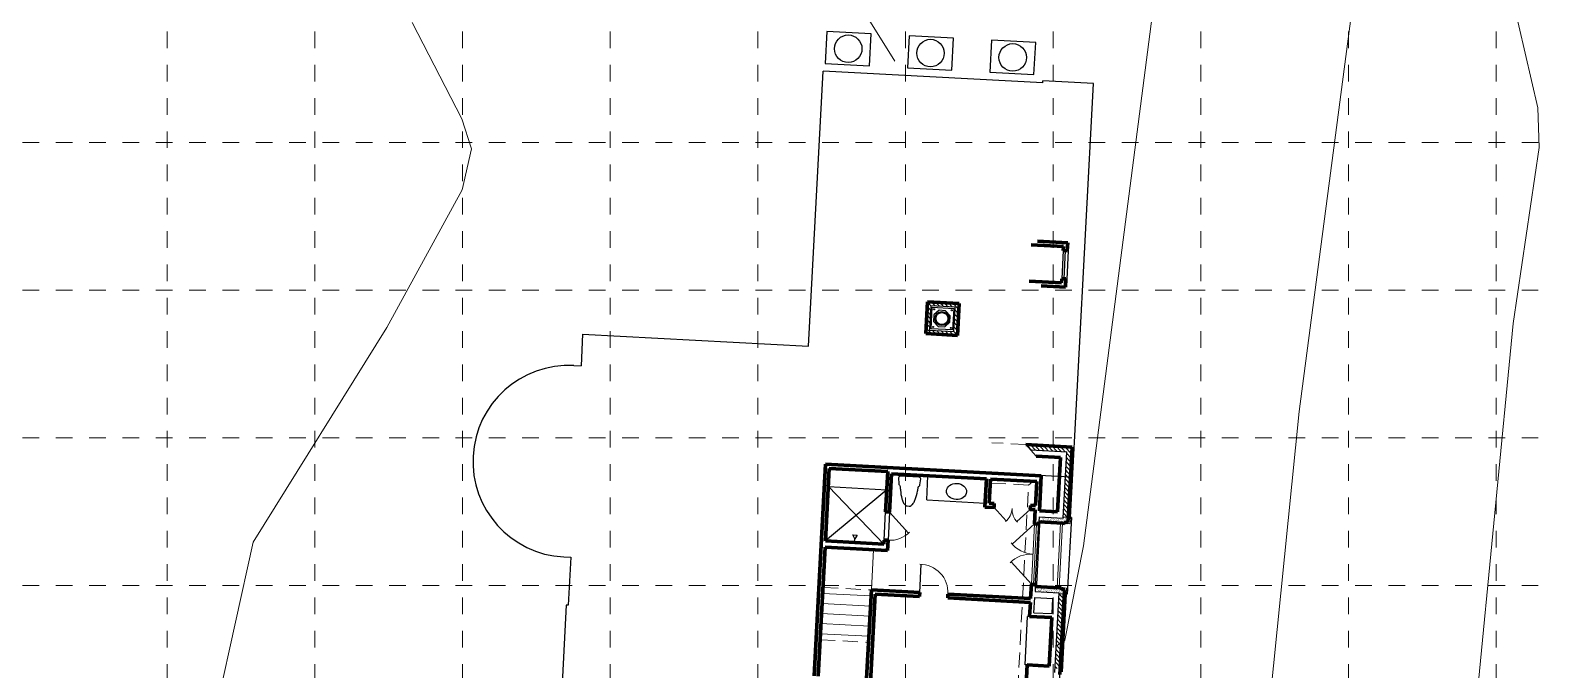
# Model space of a CAD drawing. Extents: x -66 to 9312, y 2290 to 8156.
# Drawn here: x 5804 to 7301, y 6017 to 6651 of the extents above; entities that cross this region are included whole.
import ezdxf

# ---------------------------------------------------------------- set-up
doc = ezdxf.new("R2010")
doc.units = 0
doc.header["$LTSCALE"] = 120
doc.header["$MEASUREMENT"] = 0
doc.linetypes.add('HIDDEN', pattern=[0.375, 0.125, -0.125, 0.125])
doc.linetypes.add('HIDDEN2', pattern=[0.1875, 0.125, -0.0625])
doc.layers.get('0').update_dxf_attribs({"linetype": 'CONTINUOUS'})
for name, color, linetype, lineweight in [('A-Clng', 161, 'HIDDEN2', 15), ('A-Detl-05', 8, 'CONTINUOUS', 5), ('A-Flor-Case', 10, 'CONTINUOUS', 25), ('A-Flor-Pfix', 140, 'CONTINUOUS', 25), ('A-Flor-Strs', 11, 'CONTINUOUS', 20), ('A-Wall', 50, 'CONTINUOUS', 70), ('A-Wall-Blow', 30, 'CONTINUOUS', 25), ('A-Wall-Comp', 22, 'CONTINUOUS', 25), ('A-Wall-Patt', 12, 'CONTINUOUS', 20), ('CTR', 4, 'CONTINUOUS', 9)]:
    doc.layers.add(name, color=color, linetype=linetype, lineweight=lineweight)
doc.layers.add('AC', color=7, linetype='CONTINUOUS')
doc.layers.add('GRID', color=254, linetype='HIDDEN')
doc.layers.add('Area', color=164, linetype='CONTINUOUS', lineweight=25, plot=False)

msp = doc.modelspace()

# ---------------------------------------------------------------- linework, layer by layer
at = {"color": 0, "linetype": 'ByBlock'}
for p, q in [((6827.8, 6432.7), (6826.3, 6404.7)), ((6832.8, 6432.4), (6831.3, 6404.4)), ((6832.8, 6432.4), (6831.8, 6432.5)), ((6831.3, 6404.4), (6830.3, 6404.5)), ((6835.8, 6167.9), (6831.7, 6092)), ((6835.8, 6167.9), (6834.8, 6167.9)), ((6621.3, 6146.9), (6619.4, 6150.8)), ((6619.4, 6150.8), (6623.7, 6150.6)), ((6623.7, 6150.6), (6621.3, 6146.9)), ((6804.4, 6161.5), (6801.2, 6101.6)), ((6804.4, 6161.5), (6803.4, 6161.6)), ((6621.1, 6143.2), (6621.3, 6146.9)), ((6801.2, 6101.6), (6800.2, 6101.7)), ((6831.7, 6092), (6830.7, 6092))]:
    msp.add_line(p, q, dxfattribs=at)
at = {"color": 40, "linetype": 'ByBlock'}
msp.add_line((6829.8, 6432.6), (6828.3, 6404.6), dxfattribs=at)
at = {"color": 0, "linetype": 'ByBlock', "lineweight": -2}
for p, q in [((6655.8, 6173.4), (6674.5, 6152.6)), ((6759.2, 6177.9), (6771.2, 6164.6)), ((6795.1, 6176), (6781.7, 6164)), ((6799.4, 6161.8), (6777.1, 6141.7)), ((6685.6, 6093.7), (6687.1, 6121.7)), ((6796.2, 6101.9), (6776.1, 6124.2))]:
    msp.add_line(p, q, dxfattribs=at)
at = {"flags": 128}
msp.add_lwpolyline([(6664.8, 6201.5, 0.267949), (6665.5, 6200.1, -0.267949), (6666.2, 6198.8, 0.009667), (6666.5, 6195, 0.034801), (6667.9, 6186.7, 0.078042), (6669.2, 6183.2, 0.125929), (6671.4, 6180.2, 0.247592), (6673.1, 6179.5), (6675.1, 6179.4, 0.247592), (6677, 6179.9, 0.125929), (6679.5, 6182.6, 0.078042), (6681.1, 6186, 0.034801), (6683.4, 6194.1, 0.009667), (6684.1, 6197.9, -0.267949), (6685, 6199.1, 0.267949), (6685.8, 6200.4), (6686.6, 6206.3, 0.414214), (6685.2, 6207.9), (6666.2, 6208.9, 0.414214), (6664.6, 6207.5)], format="xyb", close=True, dxfattribs=at)
at = {"color": 8, "linetype": 'ByBlock', "lineweight": 5}
for centre, radius, start, end in [((6759.2, 6177.9), 18, 309.0949, 356.9609), ((6795.1, 6176), 18, 176.9609, 224.8268), ((6655.8, 6173.4), 28, 266.9609, 314.8268), ((6799.4, 6161.8), 30, 219.0949, 266.9609), ((6685.6, 6093.7), 28, 356.9609, 89.8268), ((6796.2, 6101.9), 30, 86.9609, 134.8268)]:
    msp.add_arc(centre, radius, start, end, dxfattribs=at)
at = {"color": 0, "linetype": 'ByBlock'}
msp.add_ellipse((6722, 6193.9), major_axis=(9.99, -0.53), ratio=0.8, dxfattribs=at)
at = {"layer": 'A-Clng', "color": 7}
for p, q in [((6790.7, 6240.4), (6757.1, 6242.2)), ((6793.4, 6200.2), (6755.5, 6202.2)), ((6787.5, 6088.3), (6793.4, 6200.2)), ((6797.6, 6203.9), (6793.4, 6200.2)), ((6589.8, 6098.8), (6637.7, 6096.3)), ((6776.7, 5884.6), (6787.3, 6084.3)), ((6587, 6046.9), (6634.9, 6044.3))]:
    msp.add_line(p, q, dxfattribs=at)
at = {"layer": 'A-Detl-05', "color": 7}
for p, q in [((6834.8, 6167.9), (6832.8, 6168)), ((6834.8, 6167.9), (6834.4, 6161.9)), ((6799.4, 6161.8), (6796.2, 6101.9)), ((6801.4, 6161.7), (6798.2, 6101.8)), ((6829.2, 6162.2), (6834.4, 6161.9)), ((6825.8, 6098.3), (6831, 6098)), ((6830.7, 6092), (6828.7, 6092.1)), ((6830.7, 6092), (6831, 6098))]:
    msp.add_line(p, q, dxfattribs=at)
at = {"layer": 'A-Flor-Case', "color": 7}
for p, q in [((6692.5, 6185.5), (6693.8, 6209.5)), ((6692.5, 6185.5), (6750.4, 6182.4)), ((6790, 6022.1), (6792.5, 6070)), ((6794.5, 6069.9), (6792.5, 6070)), ((6792, 6022), (6790, 6022.1))]:
    msp.add_line(p, q, dxfattribs=at)
at = {"layer": 'A-Flor-Pfix', "color": 7}
for p, q in [((6653, 6195.6), (6592.2, 6144.8)), ((6650.1, 6141.7), (6595.1, 6198.7)), ((6595.1, 6198.7), (6653, 6195.6)), ((6650.3, 6145.7), (6651.8, 6173.6)), ((6655.8, 6173.4), (6654.3, 6145.5))]:
    msp.add_line(p, q, dxfattribs=at)
at = {"layer": 'A-Flor-Strs', "color": 7}
for p, q in [((6821.8, 6098.5), (6825.2, 6162.4)), ((6823.8, 6098.4), (6827.2, 6162.3)), ((6637.7, 6096.3), (6639.8, 6136.2)), ((6637.4, 6090.3), (6589.4, 6092.8)), ((6636.8, 6080.3), (6588.9, 6082.8)), ((6635.8, 6060.3), (6587.8, 6062.9)), ((6636.3, 6070.3), (6588.4, 6072.9)), ((6635.2, 6050.3), (6587.3, 6052.9))]:
    msp.add_line(p, q, dxfattribs=at)
at = {"layer": 'A-Wall', "color": 7}
for p, q in [((6796, 6438.4), (6828, 6436.7)), ((6802.2, 6442), (6832.2, 6440.4)), ((6828, 6436.7), (6827.8, 6432.7)), ((6832.2, 6440.4), (6831.8, 6432.5)), ((6827.8, 6432.7), (6831.8, 6432.5)), ((6826.3, 6404.7), (6826.1, 6400.7)), ((6826.3, 6404.7), (6830.3, 6404.5)), ((6794.1, 6402.4), (6826.1, 6400.7)), ((6805.9, 6397.8), (6829.9, 6396.5)), ((6830.3, 6404.5), (6829.9, 6396.5)), ((6691.5, 6350.3), (6693.2, 6381.7)), ((6693.2, 6381.7), (6724.6, 6380.1)), ((6724.6, 6380.1), (6723, 6348.6)), ((6723, 6348.6), (6691.5, 6350.3)), ((6790.7, 6240.4), (6836.5, 6237.9)), ((6801.1, 6228.8), (6824.9, 6227.5)), ((6822, 6173.6), (6824.9, 6227.5)), ((6832.6, 6165), (6836.5, 6237.9)), ((6581.1, 6011.2), (6592.2, 6220.9)), ((6592.2, 6220.9), (6805.9, 6209.5)), ((6592.2, 6144.8), (6596, 6216.7)), ((6596, 6216.7), (6653.9, 6213.6)), ((6651.8, 6173.6), (6653.9, 6213.6)), ((6655.8, 6173.4), (6657.8, 6211.4)), ((6657.8, 6211.4), (6751.7, 6206.4)), ((6751.7, 6206.4), (6750.2, 6178.4)), ((6755.7, 6206.2), (6754.4, 6182.2)), ((6755.7, 6206.2), (6801.6, 6203.7)), ((6801.6, 6203.7), (6800.3, 6179.8)), ((6804.1, 6174.6), (6805.9, 6209.5)), ((6754.4, 6182.2), (6759.4, 6181.9)), ((6759.4, 6181.9), (6759.2, 6177.9)), ((6651.8, 6173.6), (6655.8, 6173.4)), ((6750.2, 6178.4), (6759.2, 6177.9)), ((6795.3, 6180), (6795.1, 6176)), ((6795.1, 6176), (6800.1, 6175.8)), ((6795.3, 6180), (6800.3, 6179.8)), ((6800.1, 6175.8), (6799.4, 6161.8)), ((6804.1, 6174.6), (6822, 6173.6)), ((6799.4, 6161.8), (6803.4, 6161.6)), ((6803.5, 6163.6), (6803.4, 6161.6)), ((6803.5, 6163.6), (6827.5, 6162.3)), ((6827.5, 6162.3), (6829.2, 6162.2)), ((6827.5, 6162.3), (6829.2, 6162.2)), ((6829.2, 6162.7), (6831.8, 6163.6)), ((6829.2, 6162.2), (6829.2, 6162.7)), ((6831.8, 6164.3), (6831.8, 6163.6)), ((6585.1, 6010.9), (6591.9, 6138.8)), ((6591.9, 6138.8), (6653.8, 6135.5)), ((6592.2, 6144.8), (6650.1, 6141.7)), ((6650.1, 6141.7), (6650.3, 6145.7)), ((6650.3, 6145.7), (6654.3, 6145.5)), ((6653.8, 6135.5), (6654.3, 6145.5)), ((6630.9, 5892.4), (6641.5, 6092.1)), ((6633, 6008.4), (6637.7, 6096.3)), ((6637.7, 6096.3), (6685.6, 6093.7)), ((6641.5, 6092.1), (6685.4, 6089.7)), ((6685.6, 6093.7), (6685.4, 6089.7)), ((6713.6, 6092.2), (6713.4, 6088.3)), ((6713.6, 6092.2), (6795.5, 6087.9)), ((6795.5, 6087.9), (6796.2, 6101.9)), ((6796.2, 6101.9), (6800.2, 6101.7)), ((6800.1, 6099.7), (6800.2, 6101.7)), ((6800.1, 6099.7), (6824.1, 6098.4)), ((6824.1, 6098.4), (6825.8, 6098.3)), ((6824.1, 6098.4), (6825.8, 6098.3)), ((6824.5, 6012.3), (6828.9, 6095.1)), ((6825.8, 6098.3), (6825.8, 6097.8)), ((6825.8, 6097.8), (6828.2, 6096.7)), ((6828.2, 6095.9), (6828.2, 6096.7)), ((6713.4, 6088.3), (6795.2, 6083.9)), ((6794.5, 6069.9), (6795.2, 6083.9)), ((6794.5, 6069.9), (6816.5, 6068.8)), ((6813.9, 6020.8), (6816.5, 6068.8)), ((6791.3, 6009), (6792, 6022)), ((6792, 6022), (6813.9, 6020.8))]:
    msp.add_line(p, q, dxfattribs=at)
for centre, start, end in [((6831.9, 6165.1), 266.9609, 356.9608), ((6828.1, 6095.2), 356.9608, 86.9608)]:
    msp.add_arc(centre, 0.75, start, end, dxfattribs=at)
at = {"layer": 'A-Wall-Blow', "color": 7, "linetype": 'Continuous'}
for p, q in [((6575.4, 6337.9), (6589.9, 6610.5)), ((6807.6, 6599), (6589.9, 6610.5)), ((6807.6, 6599), (6807.7, 6601)), ((6857.6, 6598.3), (6807.7, 6601)), ((6834.8, 6167.9), (6857.6, 6598.3)), ((6351.7, 6349.8), (6350.1, 6318.3)), ((6351.7, 6349.8), (6575.4, 6337.9)), ((6343.1, 6318.7), (6350.1, 6318.3)), ((6832.6, 6165), (6832.4, 6162)), ((6333, 6129), (6340, 6128.6)), ((6340, 6128.6), (6337.5, 6081.2)), ((6830.7, 6092), (6826.6, 6015.1)), ((6828.9, 6095.1), (6829.1, 6098.1)), ((6335.5, 6081.3), (6327.1, 5923.5)), ((6337.5, 6081.2), (6335.5, 6081.3))]:
    msp.add_line(p, q, dxfattribs=at)
msp.add_arc((6338, 6223.8), 95, 86.9609, 266.9609, dxfattribs=at)
at = {"layer": 'A-Wall-Comp', "color": 7}
for p, q in [((6696.6, 6377.9), (6695.3, 6353.7)), ((6720.8, 6376.6), (6696.6, 6377.9)), ((6696.8, 6355), (6697.9, 6376.5)), ((6697.9, 6376.5), (6719.4, 6375.3)), ((6719.4, 6375.3), (6718.2, 6353.9)), ((6719.5, 6352.4), (6720.8, 6376.6)), ((6699.7, 6368.9), (6699.4, 6362.3)), ((6699.4, 6362.3), (6703.8, 6357.4)), ((6704.7, 6373.4), (6699.7, 6368.9)), ((6711.3, 6373), (6704.7, 6373.4)), ((6710.4, 6357), (6715.4, 6361.5)), ((6715.7, 6368.1), (6711.3, 6373)), ((6715.4, 6361.5), (6715.7, 6368.1)), ((6695.3, 6353.7), (6719.5, 6352.4)), ((6718.2, 6353.9), (6696.8, 6355)), ((6703.8, 6357.4), (6710.4, 6357)), ((6795.4, 6235.1), (6831.2, 6233.2)), ((6827.7, 6167.3), (6831.2, 6233.2)), ((6803.8, 6168.6), (6803.5, 6163.6)), ((6803.8, 6168.6), (6827.7, 6167.3)), ((6832.8, 6168), (6827.8, 6168.3)), ((6800.1, 6099.7), (6799.8, 6094.7)), ((6799.8, 6094.7), (6823.8, 6093.4)), ((6819.6, 6014.5), (6823.8, 6093.4)), ((6828.7, 6092.1), (6823.7, 6092.4)), ((6798.7, 6073.7), (6799.5, 6088.7)), ((6799.5, 6088.7), (6817.5, 6087.7)), ((6816.7, 6072.8), (6817.5, 6087.7)), ((6798.7, 6073.7), (6816.7, 6072.8))]:
    msp.add_line(p, q, dxfattribs=at)
for centre, radius in [((6699.8, 6374.4), 0.5), ((6707.6, 6365.2), 7), ((6707.6, 6365.2), 6), ((6717.3, 6373.4), 0.5), ((6698.9, 6356.9), 0.5), ((6716.3, 6356), 0.5)]:
    msp.add_circle(centre, radius, dxfattribs=at)
at = {"layer": 'A-Wall-Patt', "color": 7}
for p, q in [((6696.4, 6373.7), (6692.9, 6377.5)), ((6696.6, 6377.9), (6693.2, 6381.7)), ((6700.8, 6377.7), (6697.4, 6381.5)), ((6705.1, 6377.5), (6701.6, 6381.3)), ((6709.3, 6377.2), (6705.9, 6381.1)), ((6713.5, 6377), (6710.1, 6380.8)), ((6717.8, 6376.8), (6714.3, 6380.6)), ((6724.3, 6374), (6718.6, 6380.4)), ((6724.5, 6378.3), (6722.8, 6380.2)), ((6695.5, 6356.7), (6692, 6360.5)), ((6695.7, 6361), (6692.3, 6364.8)), ((6695.9, 6365.2), (6692.5, 6369)), ((6696.1, 6369.4), (6692.7, 6373.3)), ((6723.4, 6357.1), (6720, 6360.9)), ((6723.6, 6361.3), (6720.2, 6365.1)), ((6723.9, 6365.5), (6720.4, 6369.4)), ((6724.1, 6369.8), (6720.6, 6373.6)), ((6693.3, 6350.2), (6691.6, 6352.1)), ((6697.5, 6349.9), (6691.8, 6356.3)), ((6701.8, 6349.7), (6698.3, 6353.5)), ((6706, 6349.5), (6702.6, 6353.3)), ((6710.2, 6349.3), (6706.8, 6353.1)), ((6714.5, 6349), (6711.1, 6352.9)), ((6718.7, 6348.8), (6715.3, 6352.6)), ((6723, 6348.6), (6719.5, 6352.4)), ((6723.2, 6352.8), (6719.7, 6356.6)), ((6801.1, 6228.8), (6790.7, 6240.4)), ((6800.2, 6234.9), (6795.5, 6240.1)), ((6795.9, 6235.1), (6792.9, 6238.4)), ((6804.4, 6234.6), (6799.7, 6239.9)), ((6808.7, 6234.4), (6803.9, 6239.7)), ((6812.9, 6234.2), (6808.2, 6239.4)), ((6817.1, 6234), (6812.4, 6239.2)), ((6821.4, 6233.7), (6816.6, 6239)), ((6825.6, 6233.5), (6820.9, 6238.8)), ((6829.8, 6233.3), (6825.1, 6238.5)), ((6836.1, 6230.8), (6829.3, 6238.3)), ((6835.6, 6222.3), (6830.9, 6227.6)), ((6835.9, 6226.6), (6831.1, 6231.8)), ((6836.3, 6235), (6833.6, 6238.1)), ((6834.7, 6205.4), (6830, 6210.6)), ((6835, 6209.6), (6830.2, 6214.9)), ((6835.2, 6213.9), (6830.5, 6219.1)), ((6835.4, 6218.1), (6830.7, 6223.4)), ((6834.1, 6192.7), (6829.3, 6197.9)), ((6834.3, 6196.9), (6829.6, 6202.2)), ((6834.5, 6201.2), (6829.8, 6206.4)), ((6833.2, 6175.7), (6828.4, 6181)), ((6833.4, 6180), (6828.7, 6185.2)), ((6833.6, 6184.2), (6828.9, 6189.5)), ((6833.8, 6188.4), (6829.1, 6193.7)), ((6806, 6165.3), (6806, 6165.3)), ((6806.2, 6168.4), (6806.2, 6168.4)), ((6806.5, 6165.3), (6806.5, 6165.3)), ((6806.6, 6167.9), (6806.6, 6167.9)), ((6807.1, 6165.6), (6807.1, 6165.6)), ((6807.3, 6165.7), (6807.3, 6165.7)), ((6807.4, 6167.2), (6807.4, 6167.2)), ((6807.5, 6166.6), (6807.5, 6166.6)), ((6807.7, 6167.6), (6807.7, 6167.6)), ((6807.8, 6168.3), (6807.8, 6168.3)), ((6807.9, 6167), (6807.9, 6167)), ((6808, 6166.1), (6808, 6166.1)), ((6808, 6165.6), (6808, 6165.6)), ((6808.1, 6166.6), (6808.1, 6166.6)), ((6808.4, 6165.3), (6808.4, 6165.3)), ((6808.5, 6167.8), (6808.5, 6167.8)), ((6808.6, 6165.9), (6808.6, 6165.9)), ((6809.1, 6167.5), (6809.1, 6167.5)), ((6809.3, 6167.7), (6809.3, 6167.7)), ((6809.4, 6166.6), (6809.4, 6166.6)), ((6809.9, 6167.9), (6809.9, 6167.9)), ((6810.1, 6165.2), (6810.1, 6165.2)), ((6810.3, 6165.2), (6810.3, 6165.2)), ((6810.4, 6167.7), (6810.4, 6167.7)), ((6810.5, 6167.8), (6810.5, 6167.8)), ((6810.5, 6166.9), (6810.5, 6166.9)), ((6810.5, 6166.4), (6810.5, 6166.4)), ((6810.8, 6165.5), (6810.8, 6165.5)), ((6811.1, 6166.6), (6811.1, 6166.6)), ((6811.3, 6166.5), (6811.3, 6166.5)), ((6811.8, 6166.4), (6811.8, 6166.4)), ((6812, 6166.6), (6812, 6166.6)), ((6812.2, 6165.2), (6812.2, 6165.2)), ((6812.3, 6165.4), (6812.3, 6165.4)), ((6812.4, 6167.7), (6812.4, 6167.7)), ((6812.6, 6165.8), (6812.6, 6165.8)), ((6812.8, 6167.4), (6812.8, 6167.4)), ((6813, 6167.7), (6813, 6167.7)), ((6813, 6167.2), (6813, 6167.2)), ((6813.1, 6165.8), (6813.1, 6165.8)), ((6813.3, 6166.5), (6813.3, 6166.5)), ((6813.6, 6167.3), (6813.6, 6167.3)), ((6814.2, 6165.1), (6814.2, 6165.1)), ((6814.3, 6167.7), (6814.3, 6167.7)), ((6814.5, 6165.3), (6814.5, 6165.3)), ((6814.7, 6165.5), (6814.7, 6165.5)), ((6814.9, 6166.1), (6814.9, 6166.1)), ((6815.1, 6166.5), (6815.1, 6166.5)), ((6815.2, 6166.4), (6815.2, 6166.4)), ((6815.5, 6166.3), (6815.5, 6166.3)), ((6815.6, 6166.6), (6815.6, 6166.6)), ((6815.7, 6165.8), (6815.7, 6165.8)), ((6815.7, 6165.3), (6815.7, 6165.3)), ((6816.1, 6165.1), (6816.1, 6165.1)), ((6816.2, 6167.7), (6816.2, 6167.7)), ((6816.5, 6167.2), (6816.5, 6167.2)), ((6816.7, 6167.4), (6816.7, 6167.4)), ((6817.1, 6166.4), (6817.1, 6166.4)), ((6817.4, 6166.8), (6817.4, 6166.8)), ((6817.7, 6167.2), (6817.7, 6167.2)), ((6818.2, 6167.6), (6818.2, 6167.6)), ((6818.2, 6167.4), (6818.2, 6167.4)), ((6818.2, 6166.6), (6818.2, 6166.6)), ((6818.2, 6165.2), (6818.2, 6165.2)), ((6818.3, 6166.1), (6818.3, 6166.1)), ((6818.6, 6165.5), (6818.6, 6165.5)), ((6819, 6166.4), (6819, 6166.4)), ((6819.2, 6166.1), (6819.2, 6166.1)), ((6819.4, 6166.3), (6819.4, 6166.3)), ((6819.9, 6167.4), (6819.9, 6167.4)), ((6820.1, 6167.6), (6820.1, 6167.6)), ((6820.2, 6167.1), (6820.2, 6167.1)), ((6820.7, 6167.4), (6820.7, 6167.4)), ((6820.8, 6166.9), (6820.8, 6166.9)), ((6820.9, 6165.5), (6820.9, 6165.5)), ((6821, 6166.3), (6821, 6166.3)), ((6821.1, 6166.2), (6821.1, 6166.2)), ((6822, 6167.5), (6822, 6167.5)), ((6822.1, 6165.2), (6822.1, 6165.2)), ((6822.6, 6165.4), (6822.6, 6165.4)), ((6822.9, 6166.3), (6822.9, 6166.3)), ((6822.9, 6166), (6822.9, 6166)), ((6823.4, 6166.3), (6823.4, 6166.3)), ((6823.5, 6165.5), (6823.5, 6165.5)), ((6823.7, 6166.9), (6823.7, 6166.9)), ((6823.9, 6167), (6823.9, 6167)), ((6824, 6167.2), (6824, 6167.2)), ((6824.8, 6166.3), (6824.8, 6166.3)), ((6824.9, 6165.7), (6824.9, 6165.7)), ((6825.2, 6166.1), (6825.2, 6166.1)), ((6825.9, 6167.1), (6825.9, 6167.1)), ((6826, 6166.3), (6826, 6166.3)), ((6826, 6165.7), (6826, 6165.7)), ((6826.6, 6165.9), (6826.6, 6165.9)), ((6826.7, 6166.2), (6826.7, 6166.2)), ((6826.7, 6166.1), (6826.7, 6166.1)), ((6827.4, 6166.4), (6827.4, 6166.4)), ((6827.6, 6166.9), (6827.6, 6166.9)), ((6827.7, 6166.8), (6827.7, 6166.8)), ((6827.8, 6167.4), (6827.8, 6167.4)), ((6832, 6168.1), (6828, 6172.5)), ((6832.9, 6171.5), (6828.2, 6176.8)), ((6828.4, 6167.9), (6828.4, 6167.9)), ((6828.5, 6167.8), (6828.5, 6167.8)), ((6828.5, 6167), (6828.5, 6167)), ((6828.5, 6166.5), (6828.5, 6166.5)), ((6828.6, 6165.2), (6828.6, 6165.2)), ((6828.6, 6165.1), (6828.6, 6165.1)), ((6828.7, 6168), (6828.7, 6168)), ((6828.7, 6166.2), (6828.7, 6166.2)), ((6828.8, 6168.2), (6828.8, 6168.2)), ((6829.7, 6167.4), (6829.7, 6167.4)), ((6830, 6167), (6830, 6167)), ((6830.2, 6167.4), (6830.2, 6167.4)), ((6830.3, 6165.8), (6830.3, 6165.8)), ((6830.6, 6166.1), (6830.6, 6166.1)), ((6831, 6167.8), (6831, 6167.8)), ((6831, 6167.3), (6831, 6167.3)), ((6831.1, 6165.9), (6831.1, 6165.9)), ((6831.1, 6165.8), (6831.1, 6165.8)), ((6831.2, 6165.1), (6831.2, 6165.1)), ((6831.3, 6166.7), (6831.3, 6166.7)), ((6831.4, 6166.9), (6831.4, 6166.9)), ((6831.7, 6167.3), (6831.7, 6167.3)), ((6832.3, 6167.7), (6832.3, 6167.7)), ((6832.5, 6167.7), (6832.5, 6167.7)), ((6832.5, 6166.1), (6832.5, 6166.1)), ((6806.1, 6164.6), (6806.1, 6164.6)), ((6807.2, 6164.1), (6807.2, 6164.1)), ((6807.4, 6163.9), (6807.4, 6163.9)), ((6807.5, 6164.5), (6807.5, 6164.5)), ((6808.1, 6164.2), (6808.1, 6164.2)), ((6808.2, 6163.4), (6808.2, 6163.4)), ((6808.8, 6163.5), (6808.8, 6163.5)), ((6809.3, 6163.9), (6809.3, 6163.9)), ((6809.8, 6164.8), (6809.8, 6164.8)), ((6809.8, 6164.5), (6809.8, 6164.5)), ((6810, 6164.6), (6810, 6164.6)), ((6810.6, 6165), (6810.6, 6165)), ((6810.7, 6164.2), (6810.7, 6164.2)), ((6810.7, 6163.7), (6810.7, 6163.7)), ((6810.9, 6163.5), (6810.9, 6163.5)), ((6811.3, 6163.8), (6811.3, 6163.8)), ((6812.5, 6163.4), (6812.5, 6163.4)), ((6812.7, 6163.5), (6812.7, 6163.5)), ((6813.2, 6165), (6813.2, 6165)), ((6813.2, 6164.5), (6813.2, 6164.5)), ((6813.2, 6163.8), (6813.2, 6163.8)), ((6813.3, 6163.1), (6813.3, 6163.1)), ((6813.5, 6164.4), (6813.5, 6164.4)), ((6813.5, 6164.2), (6813.5, 6164.2)), ((6814.7, 6163), (6814.7, 6163)), ((6815, 6163.4), (6815, 6163.4)), ((6815.1, 6163.7), (6815.1, 6163.7)), ((6815.9, 6163.9), (6815.9, 6163.9)), ((6815.9, 6163.1), (6815.9, 6163.1)), ((6816, 6164.9), (6816, 6164.9)), ((6816.2, 6163.3), (6816.2, 6163.3)), ((6817.1, 6163.7), (6817.1, 6163.7)), ((6817.2, 6164.2), (6817.2, 6164.2)), ((6817.2, 6163.7), (6817.2, 6163.7)), ((6817.4, 6164.4), (6817.4, 6164.4)), ((6817.5, 6164.1), (6817.5, 6164.1)), ((6818, 6165.1), (6818, 6165.1)), ((6818.4, 6164.7), (6818.4, 6164.7)), ((6818.4, 6163.9), (6818.4, 6163.9)), ((6818.5, 6163.4), (6818.5, 6163.4)), ((6819, 6163.7), (6819, 6163.7)), ((6819.8, 6164.3), (6819.8, 6164.3)), ((6819.9, 6163.1), (6819.9, 6163.1)), ((6820, 6165), (6820, 6165)), ((6820.1, 6164.7), (6820.1, 6164.7)), ((6820.1, 6163.3), (6820.1, 6163.3)), ((6820.9, 6164.7), (6820.9, 6164.7)), ((6820.9, 6164.1), (6820.9, 6164.1)), ((6820.9, 6163.6), (6820.9, 6163.6)), ((6821, 6164.2), (6821, 6164.2)), ((6821, 6163.1), (6821, 6163.1)), ((6821.1, 6162.8), (6821.1, 6162.8)), ((6821.9, 6165), (6821.9, 6165)), ((6821.9, 6165), (6821.9, 6165)), ((6822.3, 6165), (6822.3, 6165)), ((6822.8, 6163.6), (6822.8, 6163.6)), ((6823.5, 6164.9), (6823.5, 6164.9)), ((6823.5, 6163.8), (6823.5, 6163.8)), ((6823.6, 6163.6), (6823.6, 6163.6)), ((6823.6, 6163), (6823.6, 6163)), ((6823.7, 6162.8), (6823.7, 6162.8)), ((6823.8, 6165), (6823.8, 6165)), ((6824.6, 6163.9), (6824.6, 6163.9)), ((6824.7, 6162.6), (6824.7, 6162.6)), ((6824.8, 6164.1), (6824.8, 6164.1)), ((6824.8, 6163.5), (6824.8, 6163.5)), ((6825, 6163), (6825, 6163)), ((6825.6, 6164.9), (6825.6, 6164.9)), ((6825.7, 6164.9), (6825.7, 6164.9)), ((6826, 6164.4), (6826, 6164.4)), ((6826.1, 6164.4), (6826.1, 6164.4)), ((6826.2, 6163.5), (6826.2, 6163.5)), ((6826.2, 6163), (6826.2, 6163)), ((6826.7, 6163.5), (6826.7, 6163.5)), ((6827.3, 6163.2), (6827.3, 6163.2)), ((6827.3, 6162.8), (6827.3, 6162.8)), ((6827.5, 6163.7), (6827.5, 6163.7)), ((6827.5, 6163), (6827.5, 6163)), ((6827.7, 6164.9), (6827.7, 6164.9)), ((6828.3, 6163.8), (6828.3, 6163.8)), ((6828.6, 6163.5), (6828.6, 6163.5)), ((6828.7, 6164.3), (6828.7, 6164.3)), ((6828.7, 6163.8), (6828.7, 6163.8)), ((6828.8, 6162.4), (6828.8, 6162.4)), ((6829.3, 6164.8), (6829.3, 6164.8)), ((6829.4, 6165), (6829.4, 6165)), ((6829.6, 6164.8), (6829.6, 6164.8)), ((6829.8, 6163.9), (6829.8, 6163.9)), ((6830.1, 6164.3), (6830.1, 6164.3)), ((6830.6, 6163.4), (6830.6, 6163.4)), ((6831.3, 6164.6), (6831.3, 6164.6)), ((6831.5, 6164.8), (6831.5, 6164.8)), ((6832.3, 6164.6), (6832.3, 6164.6)), ((6802, 6097.1), (6802, 6097.1)), ((6802.5, 6097.2), (6802.5, 6097.2)), ((6802.5, 6096.9), (6802.5, 6096.9)), ((6802.8, 6095.8), (6802.8, 6095.8)), ((6802.9, 6098.8), (6802.9, 6098.8)), ((6803, 6098.4), (6803, 6098.4)), ((6803, 6098), (6803, 6098)), ((6803, 6097.5), (6803, 6097.5)), ((6803.1, 6096.1), (6803.1, 6096.1)), ((6803.2, 6095.3), (6803.2, 6095.3)), ((6803.2, 6094.8), (6803.2, 6094.8)), ((6803.4, 6098.2), (6803.4, 6098.2)), ((6803.6, 6098.3), (6803.6, 6098.3)), ((6803.7, 6095.7), (6803.7, 6095.7)), ((6803.9, 6098.8), (6803.9, 6098.8)), ((6803.9, 6097), (6803.9, 6097)), ((6804, 6096.1), (6804, 6096.1)), ((6804.1, 6095.1), (6804.1, 6095.1)), ((6804.2, 6099.2), (6804.2, 6099.2)), ((6804.3, 6095.3), (6804.3, 6095.3)), ((6804.4, 6099.2), (6804.4, 6099.2)), ((6804.8, 6095.8), (6804.8, 6095.8)), ((6804.9, 6098.4), (6804.9, 6098.4)), ((6804.9, 6094.4), (6804.9, 6094.4)), ((6805.1, 6097.5), (6805.1, 6097.5)), ((6805.2, 6096.1), (6805.2, 6096.1)), ((6805.5, 6098.8), (6805.5, 6098.8)), ((6805.5, 6098.3), (6805.5, 6098.3)), ((6805.6, 6096.9), (6805.6, 6096.9)), ((6805.7, 6096.1), (6805.7, 6096.1)), ((6805.7, 6095.6), (6805.7, 6095.6)), ((6805.7, 6094.4), (6805.7, 6094.4)), ((6805.8, 6097), (6805.8, 6097)), ((6806.1, 6097.1), (6806.1, 6097.1)), ((6806.3, 6097.2), (6806.3, 6097.2)), ((6806.3, 6096.3), (6806.3, 6096.3)), ((6806.6, 6096.7), (6806.6, 6096.7)), ((6806.7, 6095.7), (6806.7, 6095.7)), ((6806.8, 6098.3), (6806.8, 6098.3)), ((6807.1, 6098.1), (6807.1, 6098.1)), ((6807.4, 6095.1), (6807.4, 6095.1)), ((6807.6, 6098.2), (6807.6, 6098.2)), ((6807.6, 6094.4), (6807.6, 6094.4)), ((6807.8, 6096.9), (6807.8, 6096.9)), ((6807.9, 6095), (6807.9, 6095)), ((6808, 6099.1), (6808, 6099.1)), ((6808.1, 6099), (6808.1, 6099)), ((6808.1, 6097.7), (6808.1, 6097.7)), ((6808.2, 6096.9), (6808.2, 6096.9)), ((6808.3, 6099.2), (6808.3, 6099.2)), ((6808.3, 6096.4), (6808.3, 6096.4)), ((6808.4, 6095), (6808.4, 6095)), ((6808.6, 6095.7), (6808.6, 6095.7)), ((6808.7, 6098.3), (6808.7, 6098.3)), ((6808.8, 6097), (6808.8, 6097)), ((6808.8, 6096), (6808.8, 6096)), ((6808.9, 6094.3), (6808.9, 6094.3)), ((6809, 6096.1), (6809, 6096.1)), ((6809.1, 6097.4), (6809.1, 6097.4)), ((6809.5, 6094.3), (6809.5, 6094.3)), ((6809.7, 6096.9), (6809.7, 6096.9)), ((6809.8, 6097), (6809.8, 6097)), ((6810, 6095.8), (6810, 6095.8)), ((6810.1, 6098.9), (6810.1, 6098.9)), ((6810.6, 6095.6), (6810.6, 6095.6)), ((6810.7, 6098.5), (6810.7, 6098.5)), ((6810.7, 6098.3), (6810.7, 6098.3)), ((6810.7, 6097.7), (6810.7, 6097.7)), ((6810.8, 6097.9), (6810.8, 6097.9)), ((6810.8, 6097.2), (6810.8, 6097.2)), ((6810.9, 6095.8), (6810.9, 6095.8)), ((6810.9, 6095), (6810.9, 6095)), ((6811, 6098.1), (6811, 6098.1)), ((6811, 6094.4), (6811, 6094.4)), ((6811.2, 6094.6), (6811.2, 6094.6)), ((6811.3, 6097.7), (6811.3, 6097.7)), ((6811.5, 6095), (6811.5, 6095)), ((6811.5, 6094.8), (6811.5, 6094.8)), ((6811.5, 6094.3), (6811.5, 6094.3)), ((6811.6, 6098.1), (6811.6, 6098.1)), ((6811.6, 6096.9), (6811.6, 6096.9)), ((6811.7, 6095), (6811.7, 6095)), ((6811.8, 6098.9), (6811.8, 6098.9)), ((6812.5, 6096.4), (6812.5, 6096.4)), ((6812.5, 6095.9), (6812.5, 6095.9)), ((6812.5, 6095.6), (6812.5, 6095.6)), ((6812.6, 6098.2), (6812.6, 6098.2)), ((6813.2, 6098.5), (6813.2, 6098.5)), ((6813.3, 6097.9), (6813.3, 6097.9)), ((6813.4, 6096.6), (6813.4, 6096.6)), ((6813.4, 6095.8), (6813.4, 6095.8)), ((6813.4, 6094.3), (6813.4, 6094.3)), ((6813.5, 6096.8), (6813.5, 6096.8)), ((6813.5, 6095.2), (6813.5, 6095.2)), ((6813.6, 6096.8), (6813.6, 6096.8)), ((6813.7, 6097), (6813.7, 6097)), ((6813.7, 6095.2), (6813.7, 6095.2)), ((6813.9, 6098.3), (6813.9, 6098.3)), ((6814, 6095.6), (6814, 6095.6)), ((6814.2, 6098.8), (6814.2, 6098.8)), ((6814.4, 6095.6), (6814.4, 6095.6)), ((6814.4, 6093.9), (6814.4, 6093.9)), ((6814.5, 6098.2), (6814.5, 6098.2)), ((6814.5, 6097.8), (6814.5, 6097.8)), ((6814.9, 6094), (6814.9, 6094)), ((6815.1, 6097.1), (6815.1, 6097.1)), ((6815.2, 6094.8), (6815.2, 6094.8)), ((6815.3, 6094.2), (6815.3, 6094.2)), ((6815.5, 6098.7), (6815.5, 6098.7)), ((6815.5, 6096.8), (6815.5, 6096.8)), ((6815.8, 6098.7), (6815.8, 6098.7)), ((6815.9, 6097.4), (6815.9, 6097.4)), ((6816, 6096.6), (6816, 6096.6)), ((6816, 6096), (6816, 6096)), ((6816.1, 6094.7), (6816.1, 6094.7)), ((6816.2, 6095.7), (6816.2, 6095.7)), ((6816.2, 6093.8), (6816.2, 6093.8)), ((6816.3, 6095.9), (6816.3, 6095.9)), ((6816.3, 6095.5), (6816.3, 6095.5)), ((6816.4, 6098.1), (6816.4, 6098.1)), ((6816.4, 6095.9), (6816.4, 6095.9)), ((6816.6, 6096.3), (6816.6, 6096.3)), ((6817.2, 6096.7), (6817.2, 6096.7)), ((6817.3, 6094.2), (6817.3, 6094.2)), ((6817.4, 6096.7), (6817.4, 6096.7)), ((6817.5, 6094.7), (6817.5, 6094.7)), ((6817.6, 6097.8), (6817.6, 6097.8)), ((6818.2, 6097.6), (6818.2, 6097.6)), ((6818.3, 6095.5), (6818.3, 6095.5)), ((6818.4, 6098.2), (6818.4, 6098.2)), ((6818.4, 6098.1), (6818.4, 6098.1)), ((6818.4, 6097.8), (6818.4, 6097.8)), ((6818.5, 6097.3), (6818.5, 6097.3)), ((6818.5, 6096.8), (6818.5, 6096.8)), ((6818.6, 6095.5), (6818.6, 6095.5)), ((6818.7, 6094.6), (6818.7, 6094.6)), ((6818.7, 6094.1), (6818.7, 6094.1)), ((6818.8, 6096.6), (6818.8, 6096.6)), ((6818.9, 6094.6), (6818.9, 6094.6)), ((6818.9, 6093.9), (6818.9, 6093.9)), ((6819.1, 6097), (6819.1, 6097)), ((6819.1, 6094.8), (6819.1, 6094.8)), ((6819.2, 6098.6), (6819.2, 6098.6)), ((6819.2, 6094.1), (6819.2, 6094.1)), ((6819.3, 6096.7), (6819.3, 6096.7)), ((6819.9, 6095.6), (6819.9, 6095.6)), ((6820, 6095.3), (6820, 6095.3)), ((6820.2, 6098.5), (6820.2, 6098.5)), ((6820.2, 6095.4), (6820.2, 6095.4)), ((6820.3, 6098.1), (6820.3, 6098.1)), ((6820.9, 6096.5), (6820.9, 6096.5)), ((6821, 6098.1), (6821, 6098.1)), ((6821, 6097.6), (6821, 6097.6)), ((6821.1, 6096.7), (6821.1, 6096.7)), ((6821.1, 6096.2), (6821.1, 6096.2)), ((6821.1, 6094.1), (6821.1, 6094.1)), ((6821.2, 6095.4), (6821.2, 6095.4)), ((6821.2, 6094.9), (6821.2, 6094.9)), ((6821.2, 6094.2), (6821.2, 6094.2)), ((6821.3, 6096.7), (6821.3, 6096.7)), ((6821.3, 6093.5), (6821.3, 6093.5)), ((6821.4, 6097.3), (6821.4, 6097.3)), ((6821.5, 6094.6), (6821.5, 6094.6)), ((6821.7, 6097.7), (6821.7, 6097.7)), ((6821.8, 6093.7), (6821.8, 6093.7)), ((6821.9, 6097.5), (6821.9, 6097.5)), ((6822.1, 6095.4), (6822.1, 6095.4)), ((6822.2, 6098), (6822.2, 6098)), ((6822.5, 6096), (6822.5, 6096)), ((6822.6, 6094.5), (6822.6, 6094.5)), ((6823, 6094.1), (6823, 6094.1)), ((6823.2, 6096.6), (6823.2, 6096.6)), ((6823.5, 6098.4), (6823.5, 6098.4)), ((6823.6, 6097), (6823.6, 6097)), ((6823.6, 6095.4), (6823.6, 6095.4)), ((6823.7, 6096.2), (6823.7, 6096.2)), ((6823.7, 6094.8), (6823.7, 6094.8)), ((6828.5, 6087.1), (6823.7, 6092.3)), ((6823.8, 6095.7), (6823.8, 6095.7)), ((6823.8, 6095.6), (6823.8, 6095.6)), ((6823.9, 6097.9), (6823.9, 6097.9)), ((6823.9, 6094.3), (6823.9, 6094.3)), ((6823.9, 6093.5), (6823.9, 6093.5)), ((6824, 6095.4), (6824, 6095.4)), ((6824, 6095.2), (6824, 6095.2)), ((6824, 6093), (6824, 6093)), ((6824, 6092.7), (6824, 6092.7)), ((6824.2, 6098.3), (6824.2, 6098.3)), ((6824.2, 6098), (6824.2, 6098)), ((6824.3, 6092.4), (6824.3, 6092.4)), ((6824.5, 6092.6), (6824.5, 6092.6)), ((6824.6, 6096.4), (6824.6, 6096.4)), ((6824.9, 6093.6), (6824.9, 6093.6)), ((6825, 6094), (6825, 6094)), ((6825.1, 6096.7), (6825.1, 6096.7)), ((6825.1, 6096.6), (6825.1, 6096.6)), ((6825.3, 6093.4), (6825.3, 6093.4)), ((6825.6, 6097.4), (6825.6, 6097.4)), ((6825.8, 6097.6), (6825.8, 6097.6)), ((6825.9, 6092.6), (6825.9, 6092.6)), ((6826, 6095.3), (6826, 6095.3)), ((6826.1, 6092.4), (6826.1, 6092.4)), ((6826.2, 6097), (6826.2, 6097)), ((6826.3, 6096.5), (6826.3, 6096.5)), ((6826.3, 6095.5), (6826.3, 6095.5)), ((6826.3, 6094.3), (6826.3, 6094.3)), ((6826.4, 6095.1), (6826.4, 6095.1)), ((6826.4, 6094.3), (6826.4, 6094.3)), ((6826.4, 6092.8), (6826.4, 6092.8)), ((6826.5, 6094.5), (6826.5, 6094.5)), ((6826.5, 6093.8), (6826.5, 6093.8)), ((6826.6, 6095.9), (6826.6, 6095.9)), ((6826.6, 6092.4), (6826.6, 6092.4)), ((6826.9, 6094), (6826.9, 6094)), ((6827, 6096.5), (6827, 6096.5)), ((6827.3, 6095.3), (6827.3, 6095.3)), ((6827.5, 6094.3), (6827.5, 6094.3)), ((6827.9, 6095.3), (6827.9, 6095.3)), ((6827.9, 6092.6), (6827.9, 6092.6)), ((6828.7, 6091.3), (6827.9, 6092.2)), ((6828, 6092.3), (6828, 6092.3)), ((6828.7, 6093.1), (6828.7, 6093.1)), ((6828.8, 6093.9), (6828.8, 6093.9)), ((6827.6, 6070.1), (6822.8, 6075.4)), ((6827.8, 6074.4), (6823.1, 6079.6)), ((6828, 6078.6), (6823.3, 6083.9)), ((6828.2, 6082.8), (6823.5, 6088.1)), ((6826.9, 6057.4), (6822.2, 6062.7)), ((6827.1, 6061.7), (6822.4, 6066.9)), ((6827.3, 6065.9), (6822.6, 6071.2)), ((6826, 6040.5), (6821.3, 6045.7)), ((6826.2, 6044.7), (6821.5, 6050)), ((6826.4, 6049), (6821.7, 6054.2)), ((6826.7, 6053.2), (6821.9, 6058.4)), ((6825.3, 6027.8), (6820.6, 6033)), ((6825.5, 6032), (6820.8, 6037.3)), ((6825.8, 6036.2), (6821, 6041.5)), ((6821.6, 6018.4), (6819.9, 6020.3)), ((6824.9, 6019.3), (6820.1, 6024.6)), ((6825.1, 6023.5), (6820.4, 6028.8))]:
    msp.add_line(p, q, dxfattribs=at)
at = {"layer": 'AC', "color": 7, "linetype": 'ByBlock', "lineweight": -2}
for p, q in [((6593.7, 6649.8), (6592, 6617.9)), ((6637.6, 6647.5), (6593.7, 6649.8)), ((6636, 6615.6), (6637.6, 6647.5)), ((6675.1, 6645.6), (6673.5, 6613.6)), ((6719.1, 6643.2), (6675.1, 6645.6)), ((6717.4, 6611.3), (6719.1, 6643.2)), ((6756.6, 6641.3), (6754.9, 6609.3)), ((6800.5, 6639), (6756.6, 6641.3)), ((6798.8, 6607), (6800.5, 6639)), ((6592, 6617.9), (6636, 6615.6)), ((6673.5, 6613.6), (6717.4, 6611.3)), ((6754.9, 6609.3), (6798.8, 6607))]:
    msp.add_line(p, q, dxfattribs=at)
for centre in [(6614.8, 6632.7), (6696.3, 6628.4), (6777.7, 6624.1)]:
    msp.add_circle(centre, 13.6, dxfattribs=at)
at = {"layer": 'Area', "color": 7}
for p, q in [((6592.2, 6220.9), (6581.1, 6011.2)), ((6834.9, 6208), (6592.2, 6220.9)), ((6832.4, 6162), (6834.9, 6208)), ((6834.9, 6208), (6834.9, 6208)), ((6800.1, 6099.7), (6803.5, 6163.6)), ((6803.5, 6163.6), (6832.4, 6162)), ((6829.1, 6098.1), (6800.1, 6099.7)), ((6824.3, 6009.3), (6829.1, 6098.1))]:
    msp.add_line(p, q, dxfattribs=at)
at = {"layer": 'CTR', "color": 35}
for p, q in [((7206.8, 6967.1, 1104), (7298, 6574.1, 1104)), ((6660.9, 6620.4, 1068), (6548.9, 6801.2, 1068)), ((6847.7, 6139.9, 1080), (6926.7, 6748.7, 1080)), ((7112.7, 6662.8, 1092), (7061.5, 6273.2, 1092)), ((6182.8, 6658.8, 1056), (6231.9, 6563.2, 1056)), ((7298, 6574.1, 1104), (7299.1, 6534.7, 1104)), ((6231.9, 6563.2, 1056), (6241.5, 6533.6, 1056)), ((6241.5, 6533.6, 1056), (6232.3, 6492.8, 1056)), ((7299.1, 6534.7, 1104), (7273.5, 6360.2, 1104)), ((6232.3, 6492.8, 1056), (6157.7, 6356.3, 1056)), ((7273.5, 6360.2, 1104), (7202.1, 5625.1, 1104)), ((6157.7, 6356.3, 1056), (6025.3, 6143.5, 1056)), ((7061.5, 6273.2, 1092), (7010.4, 5768.3, 1092)), ((6025.3, 6143.5, 1056), (5971.5, 5901.1, 1056)), ((6829.3, 6046.4, 1080), (6847.7, 6139.9, 1080)), ((6821.8, 6041.1, 1080), (6829.3, 6046.4, 1080))]:
    msp.add_line(p, q, dxfattribs=at)
at = {"layer": 'GRID', "color": 252, "linetype": 'HIDDEN', "lineweight": 0, "ltscale": 1.1}
for p, q in [((5940, 8002.8), (5940, 2881.5)), ((6086.3, 8002.8), (6086.3, 2881.5)), ((6232.6, 8002.8), (6232.6, 2881.5)), ((6378.9, 8002.8), (6378.9, 2881.5)), ((6525.2, 8002.8), (6525.2, 2881.5)), ((6671.5, 8002.8), (6671.5, 2881.5)), ((6817.8, 8002.8), (6817.8, 2881.5)), ((6964.1, 8002.8), (6964.1, 2881.5)), ((7110.4, 8002.8), (7110.4, 2881.5)), ((7256.7, 8002.8), (7256.7, 2881.5)), ((87.9, 6539.8), (9158.7, 6539.8)), ((87.9, 6393.5), (9158.7, 6393.5)), ((87.9, 6247.1), (9158.7, 6247.1)), ((87.9, 6100.8), (9158.7, 6100.8))]:
    msp.add_line(p, q, dxfattribs=at)

doc.saveas('drawing.dxf')
